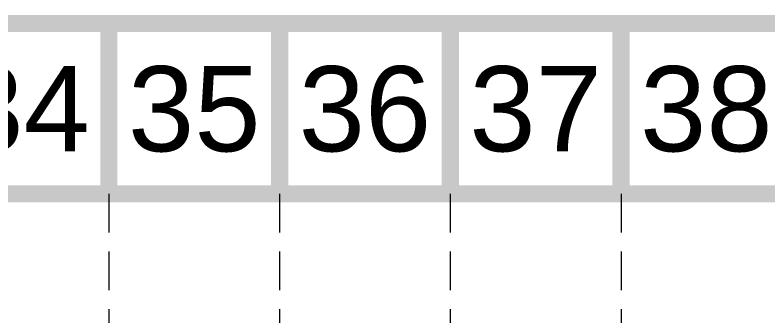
# Model space of a CAD drawing. Header units: inches. Extents: x -5337 to 1057, y 15227 to 19227.
# Drawn here: x -1895.5 to -1455.5, y 19050.5 to 19226.7 of the extents above; entities that cross this region are included whole.
import ezdxf
from ezdxf.enums import TextEntityAlignment as Align

# ---------------------------------------------------------------- set-up
doc = ezdxf.new("R2010")
doc.units = ezdxf.units.IN
doc.header["$LTSCALE"] = 150
doc.header["$MEASUREMENT"] = 0
doc.linetypes.add('HIDDEN', pattern=[0.375, 0.25, -0.125])
doc.layers.add('BASE', color=7, linetype='Continuous')
doc.layers.add('grid', color=7, linetype='HIDDEN')
doc.styles.get("Standard").update_dxf_attribs({"font": 'ARIAL.TTF', "height": 25})

msp = doc.modelspace()

# ---------------------------------------------------------------- linework, layer by layer
at = {"layer": 'BASE', "const_width": 9.98}
for points in [[(-5331.89, 15231.73), (1052.11, 15231.73), (1052.11, 19221.73), (-5331.89, 19221.73)], [(-5232.14, 15331.48), (952.36, 15331.48), (952.36, 19121.98), (-5232.14, 19121.98)]]:
    msp.add_lwpolyline(points, close=True, dxfattribs=at)
for points in [[(-1840.64, 19121.98), (-1840.64, 19221.73)], [(-1740.89, 19121.98), (-1740.89, 19221.73)], [(-1641.14, 19121.98), (-1641.14, 19221.73)], [(-1541.39, 19121.98), (-1541.39, 19221.73)]]:
    msp.add_lwpolyline(points, dxfattribs=at)
at = {"layer": 'grid', "color": 252, "linetype": 'HIDDEN', "lineweight": 0, "ltscale": 0.6}
for p, q in [((-1840.64, 19121.98), (-1840.64, 15630.29)), ((-1740.89, 19121.98), (-1740.89, 15630.29)), ((-1641.14, 19121.98), (-1641.14, 15630.29)), ((-1541.39, 19121.98), (-1541.39, 15630.29))]:
    msp.add_line(p, q, dxfattribs=at)

# ---------------------------------------------------------------- texts
at = {"layer": 'BASE'}
for s, p in [('34', (-1890.52, 19171.86)), ('35', (-1790.77, 19171.86)), ('36', (-1691.02, 19171.86)), ('37', (-1591.27, 19171.86)), ('38', (-1491.52, 19171.86))]:
    msp.add_text(s, height=49.875, dxfattribs=at).set_placement(p, align=Align.MIDDLE_CENTER)

doc.saveas('drawing.dxf')
